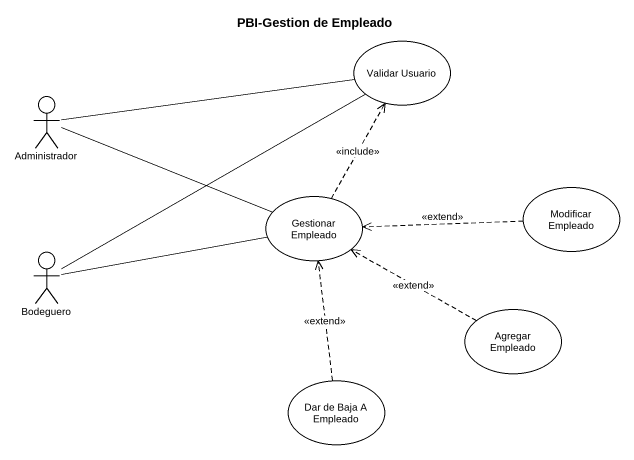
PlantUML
@startuml
title PBI-Gestion de Empleado
usecase "Validar Usuario" as Validar_Usuario
actor Administrador
usecase "Gestionar Empleado" as Gestionar_Empleado
usecase "Modificar Empleado" as Modificar_Empleado
actor Bodeguero
usecase "Agregar Empleado" as Agregar_Empleado
usecase "Dar de Baja A Empleado" as Dar_de_Baja_A_Empleado
Administrador -right- Validar_Usuario
Administrador -right- Gestionar_Empleado
Gestionar_Empleado .up.> Validar_Usuario : <<include>>
Modificar_Empleado .left.> Gestionar_Empleado : <<extend>>
Bodeguero -up- Validar_Usuario
Bodeguero -right- Gestionar_Empleado
Agregar_Empleado .left.> Gestionar_Empleado : <<extend>>
Dar_de_Baja_A_Empleado .up.> Gestionar_Empleado : <<extend>>
@enduml
